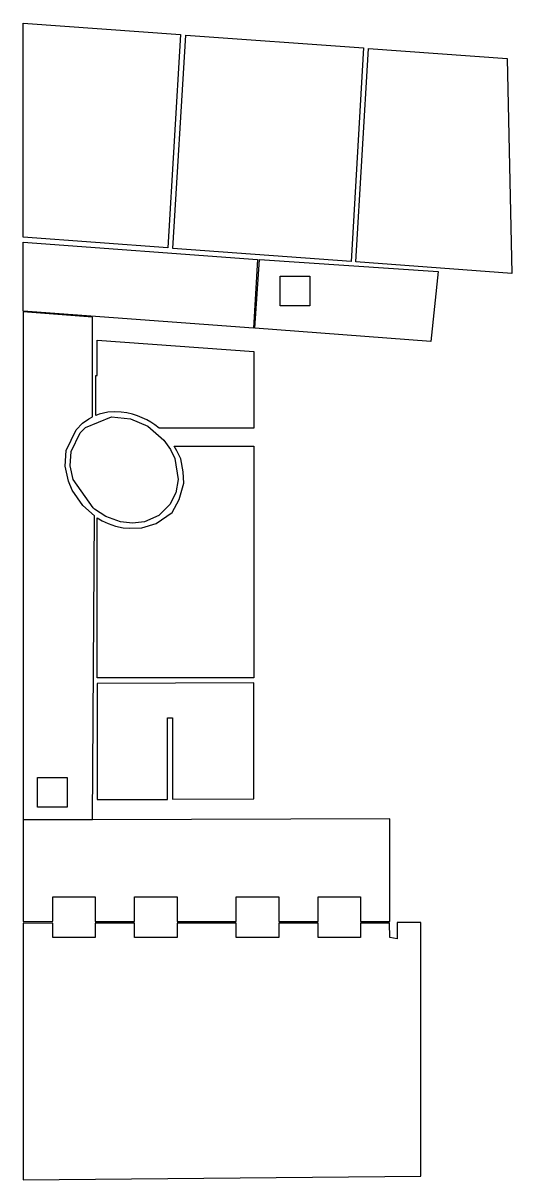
# Model space of a CAD drawing. Header units: metres. Extents: x 1.2 to 11.1, y 0.6 to 24.
import ezdxf

# ---------------------------------------------------------------- set-up
doc = ezdxf.new("R2010")
doc.units = ezdxf.units.M
doc.layers.add('AREE LEONARDO', color=5, linetype='Continuous')

msp = doc.modelspace()

# ---------------------------------------------------------------- linework, layer by layer
at = {"layer": 'AREE LEONARDO'}
for points in [[(1.168, 24.02), (4.356, 23.787), (4.098, 19.469), (1.168, 19.689)], [(4.458, 23.779), (8.061, 23.517), (7.811, 19.194), (4.2, 19.46)], [(8.162, 23.508), (10.965, 23.304), (11.062, 18.948), (7.904, 19.189)], [(1.168, 19.587), (5.914, 19.234), (5.828, 17.843), (1.168, 18.188)], [(5.95, 19.232), (9.572, 18.994), (9.423, 17.576), (5.861, 17.841)], [(1.168, 18.172), (1.167, 7.899), (2.573, 7.899), (2.613, 14.041), (2.373, 14.255), (2.159, 14.567), (2.083, 14.747), (2.02, 15.053), (2.04, 15.365), (2.24, 15.786), (2.24, 15.786), (2.369, 15.919), (2.499, 16.01), (2.57, 16.049), (2.57, 18.068), (1.168, 18.172)], [(2.667, 10.65), (2.667, 8.301), (4.089, 8.301), (4.089, 9.954), (4.191, 9.954), (4.191, 8.305), (5.838, 8.313), (5.838, 10.663), (2.667, 10.65)], [(1.168, 7.886), (1.168, 5.834), (1.767, 5.835), (1.767, 6.327), (2.626, 6.327), (2.626, 5.834), (3.424, 5.834), (3.424, 6.327), (4.283, 6.327), (4.282, 5.834), (5.482, 5.833), (5.483, 6.327), (6.341, 6.327), (6.341, 5.834), (7.139, 5.834), (7.139, 6.327), (7.998, 6.327), (7.997, 5.834), (8.59, 5.831), (8.59, 7.911), (2.57, 7.886), (1.168, 7.886)], [(1.169, 5.8), (1.168, 0.6), (9.221, 0.672), (9.221, 5.811), (8.74, 5.811), (8.74, 5.477), (8.59, 5.51), (8.584, 5.797), (7.997, 5.797), (7.998, 5.507), (7.139, 5.507), (7.139, 5.8), (6.341, 5.8), (6.341, 5.507), (5.483, 5.507), (5.483, 5.8), (4.283, 5.8), (4.283, 5.507), (3.424, 5.507), (3.419, 5.797), (2.626, 5.8), (2.626, 5.507), (1.767, 5.507), (1.767, 5.8), (1.169, 5.8)]]:
    msp.add_lwpolyline(points, close=True, dxfattribs=at)
at = {"layer": 'AREE LEONARDO', "color": 1}
for points in [[(6.372, 18.899), (6.972, 18.899), (6.972, 18.299), (6.372, 18.299)], [(1.458, 8.749), (2.058, 8.749), (2.058, 8.149), (1.458, 8.149)]]:
    msp.add_lwpolyline(points, close=True, dxfattribs=at)
at = {"layer": 'AREE LEONARDO', "color": 3}
msp.add_lwpolyline([(2.667, 17.602), (5.838, 17.369), (5.838, 15.816), (3.919, 15.816), (3.833, 15.885), (3.755, 15.939), (3.669, 15.989), (3.483, 16.072), (3.381, 16.105), (3.268, 16.13), (3.152, 16.146), (3.022, 16.152), (2.879, 16.143), (2.706, 16.104), (2.636, 16.079), (2.636, 16.885), (2.667, 16.885), (2.667, 17.602)], dxfattribs=at)
for points in [[(2.429, 15.835), (2.956, 16.048), (3.339, 16.01), (3.692, 15.858), (4.015, 15.575), (4.149, 15.388), (4.235, 15.203), (4.303, 14.777), (4.256, 14.513), (4.139, 14.273), (3.914, 14.053), (3.625, 13.926), (3.381, 13.896), (3.135, 13.92), (2.841, 14.029), (2.613, 14.18), (2.583, 14.206), (2.179, 14.781), (2.121, 15.06), (2.139, 15.344), (2.319, 15.722), (2.429, 15.835)], [(4.227, 15.456), (5.838, 15.456), (5.838, 14.363), (5.838, 14.363), (5.838, 13.944), (5.838, 12.843), (5.838, 10.765), (2.667, 10.765), (2.667, 13.855), (2.667, 14.004), (2.768, 13.946), (2.891, 13.887), (3.039, 13.837), (3.193, 13.803), (3.32, 13.793), (3.572, 13.804), (3.859, 13.891), (4.184, 14.113), (4.327, 14.373), (4.417, 14.706), (4.41, 14.932), (4.357, 15.2), (4.279, 15.361), (4.227, 15.456)]]:
    msp.add_lwpolyline(points, close=True, dxfattribs=at)

doc.saveas('drawing.dxf')
